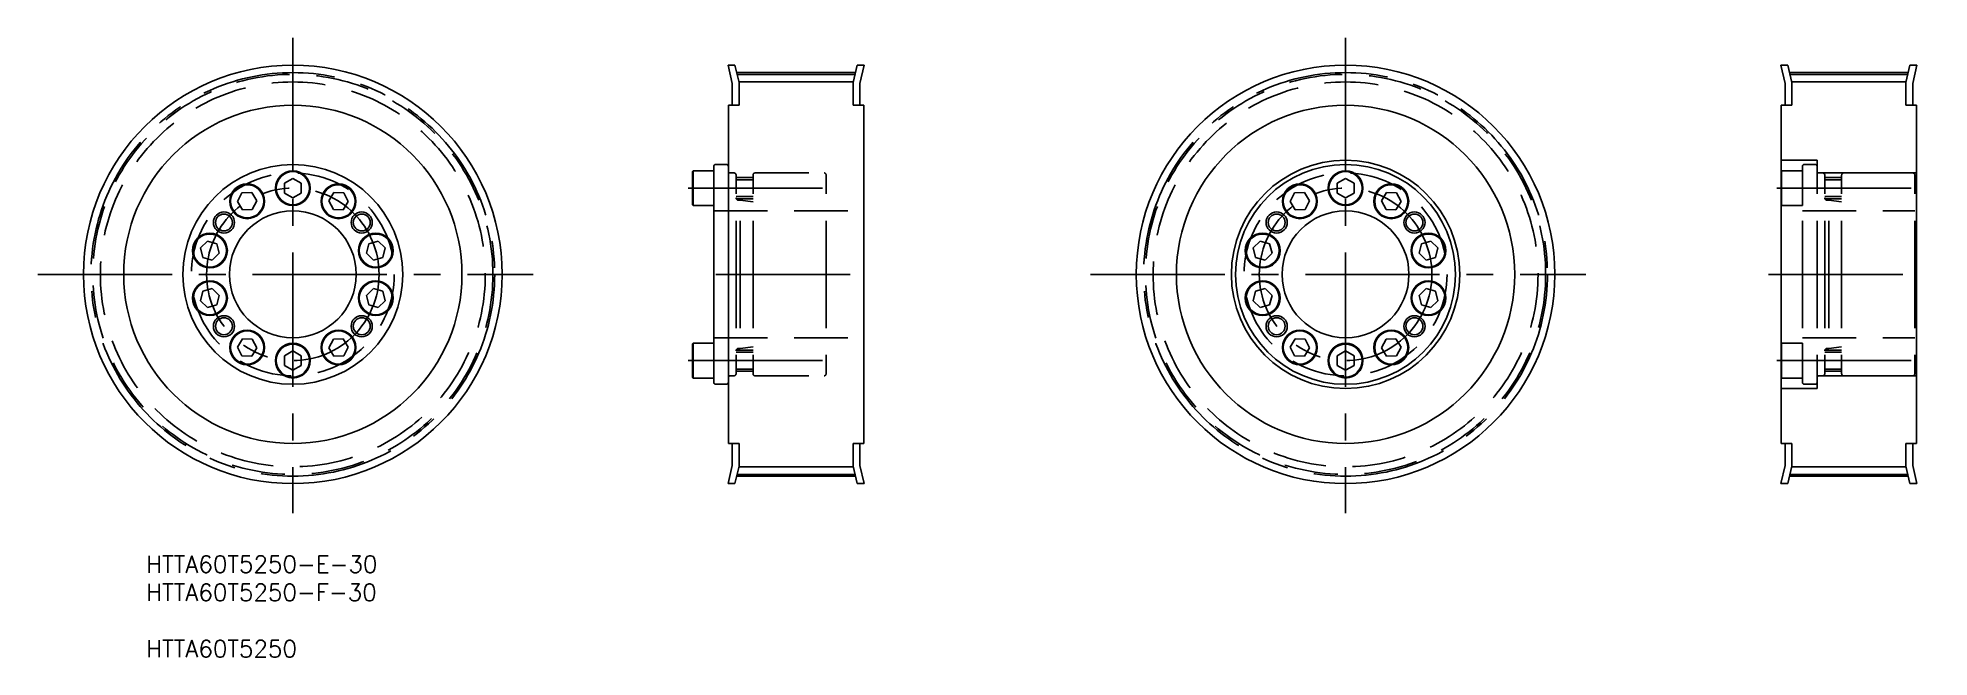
# Model space of a CAD drawing. Extents: x -11 to 437, y 12 to 158.
import ezdxf

# ---------------------------------------------------------------- set-up
doc = ezdxf.new("R2010")
doc.units = 0
doc.header["$PDMODE"] = 1
doc.linetypes.add('CENTER', pattern=[50.8, 31.75, -6.35, 6.35, -6.35])
doc.linetypes.add('DASHED', pattern=[19.05, 12.7, -6.35])
doc.layers.get('0').update_dxf_attribs({"linetype": 'CONTINUOUS'})
doc.layers.add('CENTER', color=1, linetype='CENTER')
doc.styles.add('MISUMI', font='txt.shx')

# ---------------------------------------------------------------- blocks, each defined once
blk = doc.blocks.new('*U6')
at = {"color": 7, "linetype": 'CONTINUOUS', "style": 'MISUMI'}
for s, p in [('HTTA60T5250-E-30', (15.05, 31.56)), ('HTTA60T5250-F-30', (15.05, 24.9)), ('HTTA60T5250', (15.05, 11.56))]:
    blk.add_text(s, height=4, dxfattribs=at).set_placement(p)

msp = doc.modelspace()

# ---------------------------------------------------------------- linework, layer by layer
at = {"color": 7, "linetype": 'CONTINUOUS'}
for p, q in [((153.66, 147.33), (152.65, 151.64)), ((154.29, 151.64), (152.65, 151.64)), ((155.26, 147.52), (154.29, 151.64)), ((154.8, 149.47), (182.71, 149.47)), ((182.26, 147.52), (183.22, 151.64)), ((183.22, 151.64), (184.87, 151.64)), ((183.86, 147.33), (184.87, 151.64)), ((402.63, 147.33), (401.62, 151.64)), ((403.26, 151.64), (401.62, 151.64)), ((404.23, 147.52), (403.26, 151.64)), ((403.77, 149.47), (431.68, 149.47)), ((431.23, 147.52), (432.19, 151.64)), ((432.19, 151.64), (433.84, 151.64)), ((432.83, 147.33), (433.84, 151.64)), ((153.66, 142.14), (153.66, 147.33)), ((155.26, 142.14), (155.26, 147.52)), ((182.26, 142.14), (182.26, 147.52)), ((183.86, 142.14), (183.86, 147.33)), ((402.63, 142.14), (402.63, 147.33)), ((404.23, 142.14), (404.23, 147.52)), ((431.23, 142.14), (431.23, 147.52)), ((432.83, 142.14), (432.83, 147.33)), ((152.76, 102.14), (152.76, 142.14)), ((152.76, 142.14), (155.26, 142.14)), ((184.76, 142.14), (182.26, 142.14)), ((184.76, 102.14), (184.76, 142.14)), ((401.73, 102.14), (401.73, 142.14)), ((401.73, 142.14), (404.23, 142.14)), ((433.73, 142.14), (431.23, 142.14)), ((433.73, 102.14), (433.73, 142.14)), ((144.26, 126.47), (144.37, 126.67)), ((144.26, 118.62), (144.26, 126.47)), ((144.37, 118.42), (144.37, 126.67)), ((144.37, 126.67), (149.26, 126.67)), ((149.26, 102.14), (149.26, 127.64)), ((149.26, 118.42), (149.26, 126.67)), ((149.76, 128.14), (152.26, 128.14)), ((152.76, 102.14), (152.76, 127.64)), ((37.69, 121.4), (36.61, 119.36)), ((40, 121.48), (37.69, 121.4)), ((41.23, 119.53), (40, 121.48)), ((49.73, 124.85), (47.73, 123.7)), ((47.73, 123.7), (47.73, 121.39)), ((47.73, 121.39), (49.73, 120.24)), ((51.73, 123.7), (49.73, 124.85)), ((49.73, 120.24), (51.73, 121.39)), ((51.73, 121.39), (51.73, 123.7)), ((58.23, 119.53), (59.45, 121.48)), ((59.45, 121.48), (61.76, 121.4)), ((61.76, 121.4), (62.85, 119.36)), ((149.26, 120.04), (149.26, 125.04)), ((286.66, 121.4), (285.58, 119.36)), ((288.97, 121.48), (286.66, 121.4)), ((290.2, 119.53), (288.97, 121.48)), ((298.7, 124.85), (296.7, 123.7)), ((296.7, 123.7), (296.7, 121.39)), ((296.7, 121.39), (298.7, 120.24)), ((300.7, 123.7), (298.7, 124.85)), ((298.7, 120.24), (300.7, 121.39)), ((300.7, 121.39), (300.7, 123.7)), ((307.2, 119.53), (308.42, 121.48)), ((308.42, 121.48), (310.73, 121.4)), ((310.73, 121.4), (311.82, 119.36)), ((36.61, 119.36), (37.83, 117.41)), ((37.83, 117.41), (40.14, 117.49)), ((40.14, 117.49), (41.23, 119.53)), ((59.31, 117.49), (58.23, 119.53)), ((61.62, 117.41), (59.31, 117.49)), ((62.85, 119.36), (61.62, 117.41)), ((144.26, 118.62), (144.37, 118.42)), ((144.37, 118.42), (149.26, 118.42)), ((285.58, 119.36), (286.8, 117.41)), ((286.8, 117.41), (289.11, 117.49)), ((289.11, 117.49), (290.2, 119.53)), ((308.28, 117.49), (307.2, 119.53)), ((310.59, 117.41), (308.28, 117.49)), ((311.82, 119.36), (310.59, 117.41)), ((149.26, 114.89), (149.26, 114.89)), ((29.56, 110.01), (27.9, 108.4)), ((27.9, 108.4), (28.46, 106.16)), ((31.78, 109.37), (29.56, 110.01)), ((32.34, 107.13), (31.78, 109.37)), ((67.12, 107.13), (67.68, 109.37)), ((67.68, 109.37), (69.9, 110.01)), ((69.9, 110.01), (71.56, 108.4)), ((71.56, 108.4), (71, 106.16)), ((149.26, 108.52), (149.26, 108.52)), ((278.53, 110.01), (276.87, 108.4)), ((276.87, 108.4), (277.43, 106.16)), ((280.75, 109.37), (278.53, 110.01)), ((281.31, 107.13), (280.75, 109.37)), ((316.09, 107.13), (316.65, 109.37)), ((316.65, 109.37), (318.87, 110.01)), ((318.87, 110.01), (320.53, 108.4)), ((320.53, 108.4), (319.97, 106.16)), ((28.46, 106.16), (30.68, 105.53)), ((30.68, 105.53), (32.34, 107.13)), ((68.78, 105.53), (67.12, 107.13)), ((71, 106.16), (68.78, 105.53)), ((277.43, 106.16), (279.65, 105.53)), ((279.65, 105.53), (281.31, 107.13)), ((317.75, 105.53), (316.09, 107.13)), ((319.97, 106.16), (317.75, 105.53)), ((28.46, 98.13), (30.68, 98.76)), ((30.68, 98.76), (32.34, 97.16)), ((68.78, 98.76), (67.12, 97.16)), ((71, 98.13), (68.78, 98.76)), ((149.26, 102.14), (149.26, 76.64)), ((152.76, 102.14), (152.76, 76.64)), ((152.76, 102.14), (152.76, 62.14)), ((184.76, 102.14), (184.76, 62.14)), ((277.43, 98.13), (279.65, 98.76)), ((279.65, 98.76), (281.31, 97.16)), ((317.75, 98.76), (316.09, 97.16)), ((319.97, 98.13), (317.75, 98.76)), ((401.73, 102.14), (401.73, 62.14)), ((433.73, 102.14), (433.73, 62.14)), ((27.9, 95.88), (28.46, 98.13)), ((29.56, 94.28), (27.9, 95.88)), ((31.78, 94.92), (29.56, 94.28)), ((32.34, 97.16), (31.78, 94.92)), ((67.12, 97.16), (67.68, 94.92)), ((67.68, 94.92), (69.9, 94.28)), ((69.9, 94.28), (71.56, 95.88)), ((71.56, 95.88), (71, 98.13)), ((276.87, 95.88), (277.43, 98.13)), ((278.53, 94.28), (276.87, 95.88)), ((280.75, 94.92), (278.53, 94.28)), ((281.31, 97.16), (280.75, 94.92)), ((316.09, 97.16), (316.65, 94.92)), ((316.65, 94.92), (318.87, 94.28)), ((318.87, 94.28), (320.53, 95.88)), ((320.53, 95.88), (319.97, 98.13)), ((36.61, 84.92), (37.83, 86.88)), ((37.83, 86.88), (40.14, 86.8)), ((40.14, 86.8), (41.23, 84.76)), ((59.31, 86.8), (58.23, 84.76)), ((61.62, 86.88), (59.31, 86.8)), ((62.85, 84.92), (61.62, 86.88)), ((144.26, 85.67), (144.37, 85.87)), ((144.26, 85.67), (144.26, 77.82)), ((144.37, 85.87), (144.37, 77.62)), ((144.37, 85.87), (149.26, 85.87)), ((149.26, 85.87), (149.26, 77.62)), ((285.58, 84.92), (286.8, 86.88)), ((286.8, 86.88), (289.11, 86.8)), ((289.11, 86.8), (290.2, 84.76)), ((308.28, 86.8), (307.2, 84.76)), ((310.59, 86.88), (308.28, 86.8)), ((311.82, 84.92), (310.59, 86.88)), ((37.69, 82.89), (36.61, 84.92)), ((40, 82.81), (37.69, 82.89)), ((41.23, 84.76), (40, 82.81)), ((47.73, 82.9), (49.73, 84.05)), ((47.73, 80.59), (47.73, 82.9)), ((49.73, 79.44), (47.73, 80.59)), ((49.73, 84.05), (51.73, 82.9)), ((51.73, 80.59), (49.73, 79.44)), ((51.73, 82.9), (51.73, 80.59)), ((58.23, 84.76), (59.45, 82.81)), ((59.45, 82.81), (61.76, 82.89)), ((61.76, 82.89), (62.85, 84.92)), ((149.26, 84.24), (149.26, 79.24)), ((286.66, 82.89), (285.58, 84.92)), ((288.97, 82.81), (286.66, 82.89)), ((290.2, 84.76), (288.97, 82.81)), ((296.7, 82.9), (298.7, 84.05)), ((296.7, 80.59), (296.7, 82.9)), ((298.7, 79.44), (296.7, 80.59)), ((298.7, 84.05), (300.7, 82.9)), ((300.7, 80.59), (298.7, 79.44)), ((300.7, 82.9), (300.7, 80.59)), ((307.2, 84.76), (308.42, 82.81)), ((308.42, 82.81), (310.73, 82.89)), ((310.73, 82.89), (311.82, 84.92)), ((144.26, 77.82), (144.37, 77.62)), ((144.37, 77.62), (149.26, 77.62)), ((149.76, 76.14), (152.26, 76.14)), ((152.76, 62.14), (155.26, 62.14)), ((153.66, 62.14), (153.66, 56.95)), ((155.26, 62.14), (155.26, 56.77)), ((182.26, 62.14), (182.26, 56.77)), ((184.76, 62.14), (182.26, 62.14)), ((183.86, 62.14), (183.86, 56.95)), ((401.73, 62.14), (404.23, 62.14)), ((402.63, 62.14), (402.63, 56.95)), ((404.23, 62.14), (404.23, 56.77)), ((431.23, 62.14), (431.23, 56.77)), ((433.73, 62.14), (431.23, 62.14)), ((432.83, 62.14), (432.83, 56.95)), ((153.66, 56.95), (152.65, 52.64)), ((155.26, 56.77), (154.29, 52.64)), ((154.8, 54.82), (182.71, 54.82)), ((182.26, 56.77), (183.22, 52.64)), ((183.86, 56.95), (184.87, 52.64)), ((402.63, 56.95), (401.62, 52.64)), ((404.23, 56.77), (403.26, 52.64)), ((403.77, 54.82), (431.68, 54.82)), ((431.23, 56.77), (432.19, 52.64)), ((432.83, 56.95), (433.84, 52.64)), ((154.29, 52.64), (152.65, 52.64)), ((183.22, 52.64), (184.87, 52.64)), ((403.26, 52.64), (401.62, 52.64)), ((432.19, 52.64), (433.84, 52.64))]:
    msp.add_line(p, q, dxfattribs=at)
at = {"color": 3, "linetype": 'CONTINUOUS'}
for p, q in [((155.26, 147.67), (182.26, 147.67)), ((404.23, 147.67), (431.23, 147.67)), ((155.26, 56.62), (182.26, 56.62)), ((404.23, 56.62), (431.23, 56.62))]:
    msp.add_line(p, q, dxfattribs=at)
at = {"color": 3, "linetype": 'DASHED'}
for p, q in [((153.17, 126.14), (154.06, 126.14)), ((154.56, 102.14), (154.56, 125.64)), ((158.56, 102.14), (158.56, 125.64)), ((159.06, 126.14), (175.36, 126.14)), ((175.86, 102.14), (175.86, 125.64)), ((401.73, 129.14), (410.23, 129.14)), ((401.73, 126.47), (401.84, 126.67)), ((401.73, 118.62), (401.73, 126.47)), ((401.84, 118.42), (401.84, 126.67)), ((401.84, 126.67), (406.73, 126.67)), ((406.73, 102.14), (406.73, 127.64)), ((406.73, 118.42), (406.73, 126.67)), ((407.23, 128.14), (409.73, 128.14)), ((410.23, 126.14), (410.23, 129.14)), ((410.23, 102.14), (410.23, 127.64)), ((410.23, 126.14), (433.73, 126.14)), ((410.64, 126.14), (411.53, 126.14)), ((412.03, 102.14), (412.03, 125.64)), ((416.03, 102.14), (416.03, 125.64)), ((416.53, 126.14), (432.83, 126.14)), ((433.33, 102.14), (433.33, 125.64)), ((158.56, 125.04), (154.56, 125.04)), ((158.56, 124.54), (154.56, 124.54)), ((406.73, 120.04), (406.73, 125.04)), ((416.03, 125.04), (412.03, 125.04)), ((416.03, 124.54), (412.03, 124.54)), ((149.26, 117.14), (184.76, 117.14)), ((158.56, 120.54), (154.56, 120.54)), ((158.56, 120.04), (154.56, 120.04)), ((155.16, 119.67), (155.56, 119.67)), ((155.56, 102.14), (155.56, 119.67)), ((155.56, 119.67), (158.56, 119.33)), ((401.73, 118.62), (401.84, 118.42)), ((401.84, 118.42), (406.73, 118.42)), ((406.73, 117.14), (433.33, 117.14)), ((416.03, 120.54), (412.03, 120.54)), ((416.03, 120.04), (412.03, 120.04)), ((412.63, 119.67), (413.03, 119.67)), ((413.03, 102.14), (413.03, 119.67)), ((413.03, 119.67), (416.03, 119.33)), ((406.73, 114.89), (406.73, 114.89)), ((406.73, 108.52), (406.73, 108.52)), ((154.56, 102.14), (154.56, 78.64)), ((155.56, 102.14), (155.56, 84.62)), ((158.56, 102.14), (158.56, 78.64)), ((175.86, 102.14), (175.86, 78.64)), ((406.73, 102.14), (406.73, 76.64)), ((410.23, 102.14), (410.23, 76.64)), ((412.03, 102.14), (412.03, 78.64)), ((413.03, 102.14), (413.03, 84.62)), ((416.03, 102.14), (416.03, 78.64)), ((433.33, 102.14), (433.33, 78.64)), ((149.26, 87.14), (184.76, 87.14)), ((401.73, 85.67), (401.84, 85.87)), ((401.73, 85.67), (401.73, 77.82)), ((401.84, 85.87), (401.84, 77.62)), ((401.84, 85.87), (406.73, 85.87)), ((406.73, 87.14), (433.33, 87.14)), ((406.73, 85.87), (406.73, 77.62)), ((158.56, 84.24), (154.56, 84.24)), ((158.56, 83.74), (154.56, 83.74)), ((155.16, 84.62), (155.56, 84.62)), ((155.56, 84.62), (158.56, 84.96)), ((406.73, 84.24), (406.73, 79.24)), ((416.03, 84.24), (412.03, 84.24)), ((416.03, 83.74), (412.03, 83.74)), ((412.63, 84.62), (413.03, 84.62)), ((413.03, 84.62), (416.03, 84.96)), ((153.17, 78.14), (154.06, 78.14)), ((158.56, 79.74), (154.56, 79.74)), ((158.56, 79.24), (154.56, 79.24)), ((159.06, 78.14), (175.36, 78.14)), ((401.73, 77.82), (401.84, 77.62)), ((401.84, 77.62), (406.73, 77.62)), ((407.23, 76.14), (409.73, 76.14)), ((410.23, 78.14), (410.23, 75.14)), ((410.23, 78.14), (433.73, 78.14)), ((410.64, 78.14), (411.53, 78.14)), ((416.03, 79.74), (412.03, 79.74)), ((416.03, 79.24), (412.03, 79.24)), ((416.53, 78.14), (432.83, 78.14)), ((401.73, 75.14), (410.23, 75.14))]:
    msp.add_line(p, q, dxfattribs=at)
at = {"color": 7, "linetype": 'CONTINUOUS'}
for centre, radius in [((49.73, 102.14), 49.5), ((298.7, 102.14), 49.5), ((49.73, 102.14), 40), ((298.7, 102.14), 40), ((49.73, 102.14), 26), ((49.73, 122.54), 4.12), ((49.73, 122.54), 3.92), ((298.7, 102.14), 27), ((298.7, 102.14), 26), ((298.7, 122.54), 4.12), ((298.7, 122.54), 3.92), ((38.92, 119.44), 4.12), ((38.92, 119.44), 3.92), ((60.54, 119.44), 4.12), ((60.54, 119.44), 3.92), ((287.89, 119.44), 4.12), ((287.89, 119.44), 3.92), ((309.51, 119.44), 4.12), ((309.51, 119.44), 3.92), ((33.44, 114.42), 2), ((49.73, 102.14), 15), ((66.02, 114.42), 2), ((282.41, 114.42), 2), ((298.7, 102.14), 15), ((314.99, 114.42), 2), ((30.12, 107.77), 4.12), ((69.34, 107.77), 4.12), ((279.09, 107.77), 4.12), ((318.31, 107.77), 4.12), ((30.12, 107.77), 3.92), ((69.34, 107.77), 3.92), ((279.09, 107.77), 3.92), ((318.31, 107.77), 3.92), ((30.12, 96.52), 4.12), ((30.12, 96.52), 3.92), ((69.34, 96.52), 4.12), ((69.34, 96.52), 3.92), ((279.09, 96.52), 4.12), ((279.09, 96.52), 3.92), ((318.31, 96.52), 4.12), ((318.31, 96.52), 3.92), ((33.44, 89.87), 2), ((66.02, 89.87), 2), ((282.41, 89.87), 2), ((314.99, 89.87), 2), ((38.92, 84.84), 4.12), ((38.92, 84.84), 3.92), ((49.73, 81.74), 4.12), ((49.73, 81.74), 3.92), ((60.54, 84.84), 4.12), ((60.54, 84.84), 3.92), ((287.89, 84.84), 4.12), ((287.89, 84.84), 3.92), ((298.7, 81.74), 4.12), ((298.7, 81.74), 3.92), ((309.51, 84.84), 4.12), ((309.51, 84.84), 3.92)]:
    msp.add_circle(centre, radius, dxfattribs=at)
at = {"color": 3, "linetype": 'DASHED'}
for centre, radius in [((49.73, 102.14), 47.32), ((49.73, 102.14), 45.52), ((298.7, 102.14), 47.32), ((298.7, 102.14), 45.52), ((49.73, 102.14), 24), ((298.7, 102.14), 24)]:
    msp.add_circle(centre, radius, dxfattribs=at)
at = {"color": 3}
for centre in [(33.44, 114.42), (66.02, 114.42), (282.41, 114.42), (314.99, 114.42), (33.44, 89.87), (66.02, 89.87), (282.41, 89.87), (314.99, 89.87)]:
    msp.add_circle(centre, 2.5, dxfattribs=at)
at = {"color": 7, "linetype": 'CONTINUOUS'}
for centre, start, end in [((149.76, 127.64), 90, 180.0009), ((152.26, 127.64), 0, 90), ((149.76, 76.64), 179.9991, 270), ((152.26, 76.64), 270, 0)]:
    msp.add_arc(centre, 0.5, start, end, dxfattribs=at)
at = {"color": 3, "linetype": 'DASHED'}
for centre, radius, start, end in [((153.17, 126.55), 0.41, 180, 270), ((154.06, 125.64), 0.5, 0, 90), ((159.06, 125.64), 0.5, 90, 180), ((175.36, 125.64), 0.5, 0, 90), ((407.23, 127.64), 0.5, 90, 180.0009), ((409.73, 127.64), 0.5, 0, 90), ((410.64, 126.55), 0.41, 180, 270), ((411.53, 125.64), 0.5, 0, 90), ((416.53, 125.64), 0.5, 90, 180), ((432.83, 125.64), 0.5, 0, 90), ((155.16, 120.27), 0.6, 180, 270), ((412.63, 120.27), 0.6, 180, 270), ((155.16, 84.02), 0.6, 90, 180), ((412.63, 84.02), 0.6, 90, 180), ((153.17, 77.73), 0.41, 90, 180), ((154.06, 78.64), 0.5, 270, 0), ((159.06, 78.64), 0.5, 180, 270), ((175.36, 78.64), 0.5, 270, 0), ((407.23, 76.64), 0.5, 179.9991, 270), ((409.73, 76.64), 0.5, 270, 0), ((410.64, 77.73), 0.41, 90, 180), ((411.53, 78.64), 0.5, 270, 0), ((416.53, 78.64), 0.5, 180, 270), ((432.83, 78.64), 0.5, 270, 0)]:
    msp.add_arc(centre, radius, start, end, dxfattribs=at)
at = {"color": 7, "linetype": 'CONTINUOUS'}
for p in [(199.34, 126.85), (197.34, 124.35), (200.64, 121.65), (201.14, 121.65), (200.64, 113.05), (201.14, 113.05), (197.34, 110.35), (199.34, 107.85), (197.34, 106.6)]:
    msp.add_point(p, dxfattribs=at)
at = {"layer": 'CENTER', "color": 1, "linetype": 'CENTER'}
for p, q in [((49.73, 158.11), (49.73, 45.65)), ((298.7, 158.11), (298.7, 45.65)), ((154.7, 149.89), (182.81, 149.89)), ((403.67, 149.89), (431.78, 149.89)), ((143.26, 122.54), (176.86, 122.54)), ((400.73, 122.54), (434.33, 122.54)), ((-10.58, 102.14), (106.59, 102.14)), ((149.76, 102.14), (187.76, 102.14)), ((238.39, 102.14), (355.56, 102.14)), ((398.73, 102.14), (436.73, 102.14)), ((143.26, 81.74), (176.86, 81.74)), ((400.73, 81.74), (434.33, 81.74)), ((154.7, 54.4), (182.81, 54.4)), ((403.67, 54.4), (431.78, 54.4))]:
    msp.add_line(p, q, dxfattribs=at)
for centre, radius in [((49.73, 102.14), 47.74), ((298.7, 102.14), 47.74), ((49.73, 102.14), 20.4), ((298.7, 102.14), 20.4)]:
    msp.add_circle(centre, radius, dxfattribs=at)

# ---------------------------------------------------------------- block references
at = {"color": 7, "linetype": 'CONTINUOUS'}
msp.add_blockref('*U6', (0, 0), dxfattribs=at)

doc.saveas('drawing.dxf')
